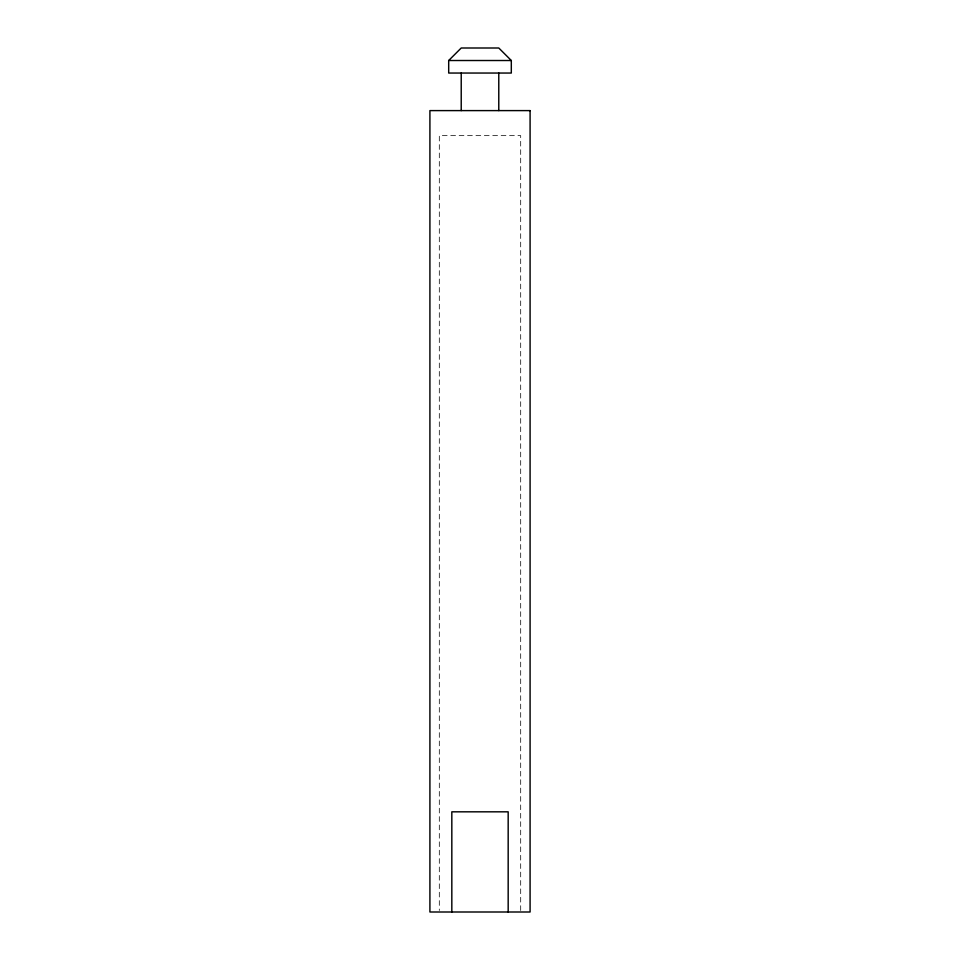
<?xml version="1.0" encoding="UTF-8"?>
<svg xmlns="http://www.w3.org/2000/svg" width="960" height="960" viewBox="0 0 960 960"><rect width="100%" height="100%" fill="white"/><g stroke="black" fill="none" stroke-linecap="round" stroke-linejoin="round"><path stroke-width="0.72" stroke-dasharray="4.8 3.6" d="M520.692 910.5L520.692 135.648L439.308 135.648L439.308 910.5"/><path stroke-width="1.44" d="M448.692 60.516L461.22 48L498.78 48L511.308 60.516L511.308 73.044L448.692 73.044L448.692 60.516L511.308 60.516M508.176 912L508.176 811.824L451.824 811.824L451.824 912M498.78 73.044L498.78 110.604M461.22 73.044L461.22 110.604M530.088 110.604L429.912 110.604L429.912 912L530.088 912L530.088 110.604"/></g></svg>
